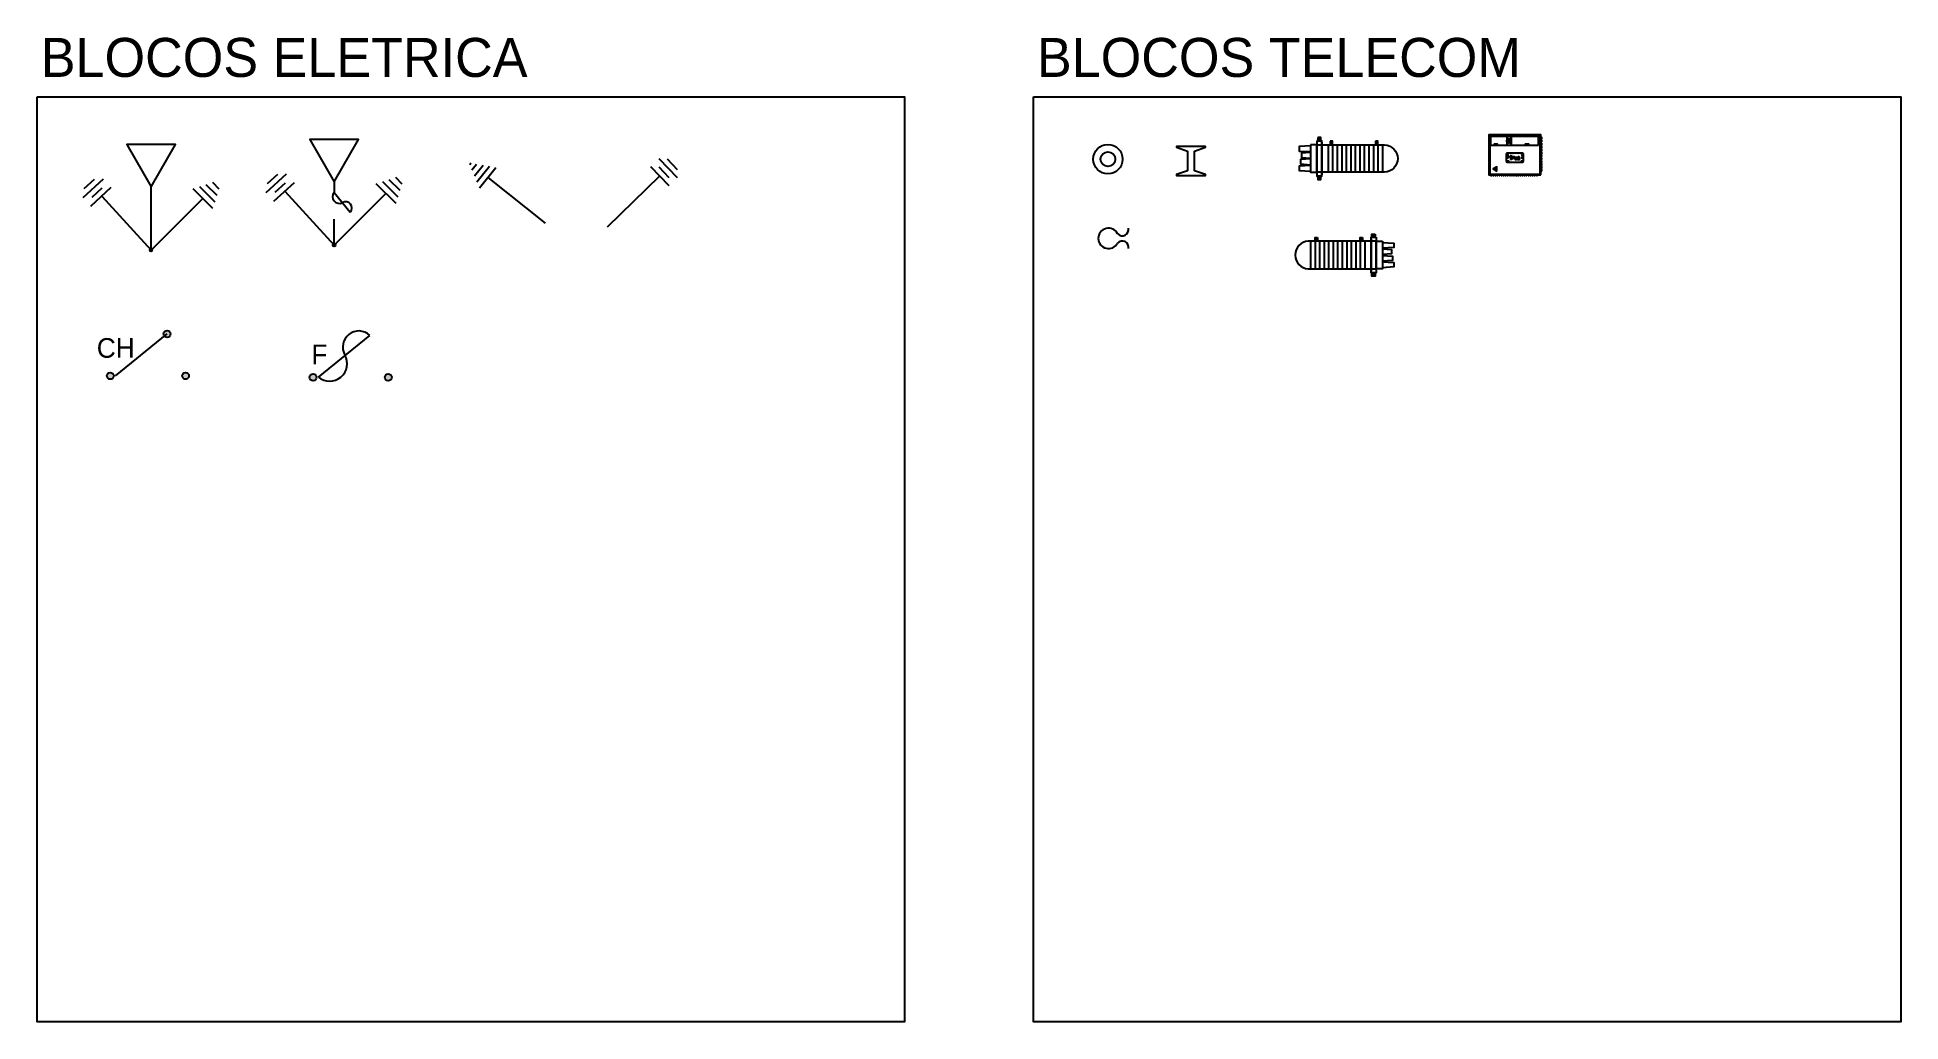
# Model space of a CAD drawing. Header units: millimetres. Extents: x 288 to 408, y 135 to 198.
import ezdxf

# ---------------------------------------------------------------- set-up
doc = ezdxf.new("R2010")
doc.units = ezdxf.units.MM
for name, color, linetype in [('AMARRAÇÃO', 1, 'Continuous'), ('ATERRAMENTO', 7, 'Continuous'), ('CHAVE CH', 7, 'Continuous'), ('CHAVE FU', 7, 'Continuous'), ('CONTORNO', 7, 'Continuous'), ('DETALHES', 8, 'Continuous'), ('ef_perfil_postes_pt', 7, 'Continuous'), ('NERVURAS', 8, 'Continuous'), ('PARA-RAIOS', 7, 'Continuous'), ('PLACA', 40, 'Continuous'), ('TRAFO', 7, 'Continuous'), ('TRAFO COM CHAVE FU', 7, 'Continuous')]:
    doc.layers.add(name, color=color, linetype=linetype)
doc.styles.add('OpenSans', font='OpenSans-Regular.ttf')

# ---------------------------------------------------------------- blocks, each defined once
blk = doc.blocks.new('CTO')
at = {"layer": 'CONTORNO'}
for p, q in [((1399.97, 373.1), (1399.97, 373.17)), ((1400.04, 373.1), (1399.97, 373.1)), ((1400.04, 373.1), (1400.04, 373.17)), ((1400.11, 373.1), (1400.11, 373.17)), ((1400.17, 373.1), (1400.11, 373.1)), ((1400.17, 373.1), (1400.17, 373.17)), ((1400.24, 373.1), (1400.24, 373.17)), ((1400.31, 373.1), (1400.24, 373.1)), ((1400.31, 373.1), (1400.31, 373.17)), ((1400.37, 373.1), (1400.37, 373.17)), ((1400.44, 373.1), (1400.37, 373.1)), ((1400.44, 373.1), (1400.44, 373.17)), ((1400.51, 373.1), (1400.51, 373.17)), ((1400.57, 373.1), (1400.51, 373.1)), ((1400.57, 373.1), (1400.57, 373.17)), ((1400.64, 373.1), (1400.64, 373.17)), ((1400.71, 373.1), (1400.64, 373.1)), ((1400.71, 373.1), (1400.71, 373.17)), ((1400.77, 373.1), (1400.77, 373.17)), ((1400.84, 373.1), (1400.77, 373.1)), ((1400.84, 373.1), (1400.84, 373.17)), ((1400.91, 373.1), (1400.91, 373.17)), ((1400.97, 373.1), (1400.91, 373.1)), ((1400.97, 373.1), (1400.97, 373.17)), ((1401.04, 373.1), (1401.04, 373.17)), ((1401.1, 373.1), (1401.04, 373.1)), ((1401.1, 373.1), (1401.1, 373.17)), ((1401.17, 373.1), (1401.17, 373.17)), ((1401.24, 373.1), (1401.17, 373.1)), ((1401.24, 373.1), (1401.24, 373.17)), ((1401.3, 373.1), (1401.3, 373.17)), ((1401.37, 373.1), (1401.3, 373.1)), ((1401.37, 373.1), (1401.37, 373.17)), ((1401.44, 373.1), (1401.44, 373.17)), ((1401.5, 373.1), (1401.44, 373.1)), ((1401.5, 373.1), (1401.5, 373.17)), ((1401.57, 373.1), (1401.57, 373.17)), ((1401.64, 373.1), (1401.57, 373.1)), ((1401.64, 373.1), (1401.64, 373.17)), ((1401.7, 373.1), (1401.7, 373.17)), ((1401.77, 373.1), (1401.7, 373.1)), ((1401.77, 373.1), (1401.77, 373.17)), ((1401.84, 373.1), (1401.84, 373.17)), ((1401.9, 373.1), (1401.84, 373.1)), ((1401.9, 373.1), (1401.9, 373.17)), ((1401.97, 373.1), (1401.97, 373.17)), ((1402.03, 373.1), (1401.97, 373.1)), ((1402.03, 373.1), (1402.03, 373.17)), ((1402.1, 373.1), (1402.1, 373.17)), ((1402.17, 373.1), (1402.1, 373.1)), ((1402.17, 373.1), (1402.17, 373.17)), ((1402.23, 373.1), (1402.23, 373.17)), ((1402.3, 373.1), (1402.23, 373.1)), ((1402.3, 373.1), (1402.3, 373.17)), ((1402.37, 373.1), (1402.37, 373.17)), ((1402.43, 373.1), (1402.37, 373.1)), ((1402.43, 373.1), (1402.43, 373.17)), ((1402.5, 373.1), (1402.5, 373.17)), ((1402.57, 373.1), (1402.5, 373.1)), ((1402.57, 373.1), (1402.57, 373.17)), ((1402.63, 373.1), (1402.63, 373.17)), ((1402.7, 373.1), (1402.63, 373.1)), ((1402.7, 373.1), (1402.7, 373.17)), ((1402.77, 373.1), (1402.77, 373.17)), ((1402.83, 373.1), (1402.77, 373.1)), ((1402.83, 373.1), (1402.83, 373.17)), ((1402.9, 373.1), (1402.9, 373.17)), ((1402.97, 373.1), (1402.9, 373.1)), ((1402.97, 373.1), (1402.97, 373.17))]:
    blk.add_line(p, q, dxfattribs=at)
for points in [[(1403.19, 373.17), (1403.19, 375.72), (1399.86, 375.72), (1399.86, 373.17)], [(1401.02, 375.07), (1401.02, 375.63), (1399.97, 375.63), (1399.97, 375.07)], [(1403.03, 375.07), (1403.03, 375.63), (1401.28, 375.63), (1401.28, 375.07)], [(1403.25, 375.46), (1403.25, 375.56), (1403.19, 375.56), (1403.19, 375.46)], [(1403.25, 375.27), (1403.25, 375.37), (1403.19, 375.37), (1403.19, 375.27)], [(1403.25, 375.08), (1403.25, 375.18), (1403.19, 375.18), (1403.19, 375.08)], [(1403.25, 374.9), (1403.25, 375), (1403.19, 375), (1403.19, 374.9)], [(1403.25, 374.71), (1403.25, 374.81), (1403.19, 374.81), (1403.19, 374.71)], [(1403.25, 374.52), (1403.25, 374.62), (1403.19, 374.62), (1403.19, 374.52)], [(1403.25, 374.33), (1403.25, 374.43), (1403.19, 374.43), (1403.19, 374.33)], [(1403.25, 374.14), (1403.25, 374.24), (1403.19, 374.24), (1403.19, 374.14)], [(1403.25, 373.95), (1403.25, 374.05), (1403.19, 374.05), (1403.19, 373.95)], [(1403.25, 373.77), (1403.25, 373.87), (1403.19, 373.87), (1403.19, 373.77)], [(1403.25, 373.58), (1403.25, 373.68), (1403.19, 373.68), (1403.19, 373.58)], [(1403.25, 373.39), (1403.25, 373.49), (1403.19, 373.49), (1403.19, 373.39)]]:
    blk.add_lwpolyline(points, close=True, dxfattribs=at)
blk.add_circle((1401.15, 375.34), 0.144, dxfattribs=at)
at = {"layer": 'DETALHES'}
for p, q in [((1400.23, 373.58), (1400.25, 373.56)), ((1400.25, 373.54), (1400.23, 373.54)), ((1400.23, 373.51), (1400.25, 373.53)), ((1400.27, 373.58), (1400.25, 373.6)), ((1400.25, 373.49), (1400.27, 373.51)), ((1400.29, 373.58), (1400.29, 373.6)), ((1400.29, 373.51), (1400.29, 373.49)), ((1400.3, 373.58), (1400.32, 373.6)), ((1400.32, 373.49), (1400.3, 373.51)), ((1400.32, 373.56), (1400.34, 373.58)), ((1400.32, 373.54), (1400.34, 373.54)), ((1400.32, 373.53), (1400.34, 373.51))]:
    blk.add_line(p, q, dxfattribs=at)
for points in [[(1403.14, 373.21), (1403.14, 375.67), (1399.91, 375.67), (1399.91, 373.21)], [(1401.28, 375.07), (1401.28, 375.63), (1401.02, 375.63), (1401.02, 375.07)], [(1400.42, 375.07), (1400.42, 375.13), (1400.2, 375.13), (1400.2, 375.07)], [(1402.41, 375.07), (1402.41, 375.13), (1402.19, 375.13), (1402.19, 375.07)], [(1400.36, 373.41), (1400.36, 373.68), (1400.13, 373.54)]]:
    blk.add_lwpolyline(points, close=True, dxfattribs=at)
for centre, radius in [((1401.15, 375.34), 0.0665), ((1400.29, 373.54), 0.0366)]:
    blk.add_circle(centre, radius, dxfattribs=at)
at = {"layer": 'PLACA'}
for p, q in [((1401.03, 374.26), (1401.07, 374.26)), ((1401.05, 374.24), (1401.05, 374.29)), ((1401.98, 374.26), (1402.02, 374.26)), ((1402, 374.24), (1402, 374.29))]:
    blk.add_line(p, q, dxfattribs=at)
blk.add_lwpolyline([(1401.03, 373.98), (1402.02, 373.98, 0.414), (1402.08, 374.03), (1402.08, 374.5, 0.414), (1402.02, 374.55), (1401.03, 374.55, 0.414), (1400.97, 374.5), (1400.97, 374.03, 0.414)], format="xyb", close=True, dxfattribs=at)
for points in [[(1401.03, 374.37), (1401.09, 374.37), (1401.09, 374.4), (1401.03, 374.4)], [(1401.04, 374.47), (1401.1, 374.47), (1401.1, 374.5), (1401.04, 374.5)], [(1401.06, 374.03), (1401.13, 374.03), (1401.13, 374.05), (1401.06, 374.05)], [(1401.21, 374.33), (1401.21, 374.33), (1401.21, 374.33), (1401.22, 374.32), (1401.22, 374.31), (1401.22, 374.31), (1401.22, 374.3), (1401.21, 374.3), (1401.21, 374.3), (1401.21, 374.3), (1401.21, 374.3), (1401.2, 374.3), (1401.2, 374.3), (1401.2, 374.3), (1401.2, 374.3), (1401.2, 374.3), (1401.2, 374.3), (1401.2, 374.31), (1401.19, 374.31), (1401.19, 374.31), (1401.19, 374.31), (1401.2, 374.32), (1401.19, 374.32), (1401.2, 374.32), (1401.2, 374.32), (1401.2, 374.33), (1401.2, 374.33), (1401.21, 374.33), (1401.21, 374.33)], [(1401.21, 374.33), (1401.2, 374.33), (1401.2, 374.32), (1401.2, 374.32), (1401.2, 374.32), (1401.21, 374.32), (1401.21, 374.32)], [(1401.2, 374.32), (1401.2, 374.32), (1401.2, 374.32), (1401.2, 374.32), (1401.2, 374.32), (1401.2, 374.32), (1401.2, 374.32), (1401.2, 374.32)], [(1401.2, 374.3), (1401.2, 374.31), (1401.2, 374.31), (1401.2, 374.31), (1401.2, 374.31), (1401.2, 374.31), (1401.2, 374.3)], [(1401.21, 374.31), (1401.21, 374.31), (1401.2, 374.31), (1401.2, 374.31), (1401.2, 374.31), (1401.2, 374.31), (1401.21, 374.31), (1401.21, 374.31)], [(1401.2, 374.31), (1401.2, 374.31), (1401.2, 374.31), (1401.2, 374.31)], [(1401.25, 374.15), (1401.28, 374.16), (1401.31, 374.16), (1401.34, 374.18), (1401.36, 374.19), (1401.37, 374.21), (1401.38, 374.23), (1401.38, 374.24), (1401.38, 374.26), (1401.37, 374.28), (1401.36, 374.3), (1401.35, 374.31), (1401.33, 374.33), (1401.3, 374.33), (1401.28, 374.34), (1401.25, 374.34), (1401.21, 374.33), (1401.22, 374.33), (1401.22, 374.33), (1401.22, 374.32), (1401.22, 374.31), (1401.22, 374.3), (1401.22, 374.3), (1401.24, 374.3), (1401.27, 374.3), (1401.28, 374.3), (1401.29, 374.3), (1401.3, 374.3), (1401.31, 374.3), (1401.32, 374.3), (1401.33, 374.29), (1401.33, 374.29), (1401.34, 374.28), (1401.34, 374.28), (1401.35, 374.27), (1401.35, 374.27), (1401.35, 374.26), (1401.35, 374.26), (1401.35, 374.25), (1401.35, 374.24), (1401.35, 374.24), (1401.35, 374.23), (1401.34, 374.23), (1401.34, 374.22), (1401.33, 374.21), (1401.32, 374.2), (1401.31, 374.2), (1401.3, 374.19), (1401.3, 374.19), (1401.28, 374.19), (1401.25, 374.18)], [(1401.25, 374.15), (1401.28, 374.16), (1401.31, 374.16), (1401.34, 374.18), (1401.36, 374.19), (1401.37, 374.21), (1401.38, 374.23), (1401.38, 374.24), (1401.38, 374.26), (1401.37, 374.28), (1401.36, 374.3), (1401.35, 374.31), (1401.33, 374.33), (1401.3, 374.33), (1401.28, 374.34), (1401.25, 374.34), (1401.21, 374.33), (1401.22, 374.33), (1401.22, 374.33), (1401.22, 374.31), (1401.25, 374.32), (1401.28, 374.32), (1401.3, 374.32), (1401.32, 374.31), (1401.34, 374.3), (1401.35, 374.29), (1401.36, 374.27), (1401.37, 374.26), (1401.37, 374.24), (1401.36, 374.22), (1401.36, 374.21), (1401.35, 374.19), (1401.33, 374.18), (1401.31, 374.17), (1401.28, 374.16), (1401.25, 374.15)], [(1401.21, 374.32), (1401.21, 374.32), (1401.21, 374.31), (1401.21, 374.31), (1401.21, 374.32)], [(1401.21, 374.31), (1401.21, 374.3), (1401.21, 374.3), (1401.21, 374.3), (1401.21, 374.31), (1401.21, 374.31)], [(1401.24, 374.35), (1401.25, 374.35), (1401.25, 374.35), (1401.25, 374.36), (1401.25, 374.37), (1401.25, 374.38), (1401.24, 374.38), (1401.24, 374.38), (1401.24, 374.37), (1401.24, 374.37), (1401.24, 374.37), (1401.24, 374.37), (1401.23, 374.37), (1401.23, 374.37), (1401.23, 374.36), (1401.23, 374.36), (1401.23, 374.36), (1401.23, 374.36), (1401.23, 374.36), (1401.24, 374.36), (1401.24, 374.35), (1401.24, 374.35), (1401.24, 374.35), (1401.24, 374.35)], [(1401.24, 374.37), (1401.24, 374.37), (1401.24, 374.37), (1401.24, 374.37), (1401.23, 374.37), (1401.23, 374.37), (1401.23, 374.37)], [(1401.24, 374.37), (1401.24, 374.36), (1401.23, 374.36), (1401.23, 374.37)], [(1401.24, 374.36), (1401.24, 374.36), (1401.24, 374.36), (1401.24, 374.36), (1401.23, 374.36), (1401.23, 374.36)], [(1401.24, 374.37), (1401.24, 374.37), (1401.24, 374.37), (1401.24, 374.37), (1401.24, 374.37)], [(1401.24, 374.36), (1401.24, 374.36), (1401.24, 374.36), (1401.24, 374.37), (1401.24, 374.37), (1401.25, 374.37), (1401.25, 374.36)], [(1401.24, 374.35), (1401.24, 374.35), (1401.24, 374.36), (1401.24, 374.36), (1401.24, 374.36), (1401.24, 374.36), (1401.24, 374.36)], [(1401.24, 374.36), (1401.24, 374.36), (1401.24, 374.36), (1401.24, 374.36)], [(1401.36, 374.31), (1401.36, 374.32), (1401.35, 374.33), (1401.35, 374.33), (1401.35, 374.34), (1401.34, 374.35), (1401.34, 374.35), (1401.33, 374.36), (1401.32, 374.36), (1401.32, 374.37), (1401.31, 374.37), (1401.3, 374.37), (1401.29, 374.38), (1401.28, 374.38), (1401.27, 374.38), (1401.26, 374.38), (1401.25, 374.38), (1401.25, 374.38), (1401.25, 374.37), (1401.25, 374.36), (1401.25, 374.36), (1401.25, 374.35), (1401.25, 374.35), (1401.26, 374.35), (1401.28, 374.35), (1401.29, 374.35), (1401.3, 374.35), (1401.31, 374.35), (1401.32, 374.34), (1401.33, 374.34), (1401.33, 374.33), (1401.34, 374.33), (1401.35, 374.32)], [(1401.35, 374.32), (1401.35, 374.33), (1401.34, 374.34), (1401.33, 374.35), (1401.31, 374.35), (1401.3, 374.36), (1401.28, 374.36), (1401.28, 374.36), (1401.27, 374.36), (1401.26, 374.36), (1401.25, 374.36), (1401.25, 374.36), (1401.25, 374.35), (1401.26, 374.35), (1401.28, 374.35), (1401.29, 374.35), (1401.3, 374.35), (1401.31, 374.35), (1401.32, 374.34), (1401.33, 374.34), (1401.33, 374.33), (1401.34, 374.33), (1401.35, 374.32)], [(1401.32, 374.21), (1401.33, 374.22), (1401.34, 374.23), (1401.34, 374.23), (1401.34, 374.24), (1401.34, 374.25), (1401.34, 374.25), (1401.34, 374.26), (1401.34, 374.26), (1401.34, 374.27), (1401.33, 374.27), (1401.33, 374.28), (1401.32, 374.28), (1401.32, 374.28), (1401.31, 374.29), (1401.31, 374.29), (1401.3, 374.29), (1401.29, 374.29), (1401.28, 374.29), (1401.27, 374.29), (1401.26, 374.29), (1401.25, 374.29), (1401.25, 374.26), (1401.28, 374.26), (1401.29, 374.26), (1401.3, 374.26), (1401.31, 374.26), (1401.31, 374.26), (1401.32, 374.26), (1401.32, 374.25), (1401.32, 374.25), (1401.33, 374.24), (1401.33, 374.23), (1401.33, 374.22)], [(1401.32, 374.21), (1401.33, 374.22), (1401.34, 374.23), (1401.34, 374.23), (1401.34, 374.24), (1401.34, 374.25), (1401.34, 374.25), (1401.34, 374.26), (1401.34, 374.26), (1401.34, 374.27), (1401.33, 374.27), (1401.33, 374.28), (1401.32, 374.28), (1401.32, 374.28), (1401.31, 374.29), (1401.31, 374.29), (1401.3, 374.29), (1401.29, 374.29), (1401.28, 374.29), (1401.27, 374.29), (1401.26, 374.29), (1401.25, 374.29), (1401.25, 374.28), (1401.26, 374.28), (1401.27, 374.28), (1401.28, 374.28), (1401.29, 374.28), (1401.3, 374.28), (1401.31, 374.27), (1401.31, 374.27), (1401.32, 374.27), (1401.32, 374.26), (1401.33, 374.26), (1401.33, 374.26), (1401.33, 374.25), (1401.33, 374.25), (1401.33, 374.24), (1401.33, 374.24), (1401.33, 374.23), (1401.33, 374.23)], [(1401.25, 374.27), (1401.25, 374.18), (1401.27, 374.18), (1401.27, 374.18), (1401.27, 374.27)], [(1401.42, 374.33), (1401.46, 374.33), (1401.47, 374.33), (1401.47, 374.32), (1401.48, 374.32), (1401.49, 374.31), (1401.49, 374.31), (1401.49, 374.3), (1401.49, 374.3), (1401.49, 374.29), (1401.49, 374.29), (1401.49, 374.28), (1401.49, 374.28), (1401.49, 374.27), (1401.48, 374.27), (1401.49, 374.26), (1401.49, 374.25), (1401.49, 374.25), (1401.49, 374.24), (1401.49, 374.23), (1401.49, 374.22), (1401.48, 374.21), (1401.47, 374.21), (1401.47, 374.21), (1401.46, 374.21), (1401.41, 374.21), (1401.41, 374.21), (1401.41, 374.21), (1401.41, 374.21), (1401.4, 374.21), (1401.4, 374.22), (1401.4, 374.22), (1401.4, 374.32), (1401.4, 374.32), (1401.4, 374.32), (1401.41, 374.32), (1401.41, 374.33)], [(1401.46, 374.28), (1401.46, 374.28), (1401.46, 374.28), (1401.47, 374.28), (1401.47, 374.29), (1401.47, 374.29), (1401.47, 374.29), (1401.47, 374.3), (1401.46, 374.3), (1401.46, 374.3), (1401.46, 374.3), (1401.43, 374.3), (1401.43, 374.28)], [(1401.46, 374.23), (1401.46, 374.23), (1401.46, 374.23), (1401.47, 374.24), (1401.47, 374.24), (1401.47, 374.24), (1401.47, 374.25), (1401.47, 374.25), (1401.47, 374.25), (1401.46, 374.26), (1401.46, 374.26), (1401.43, 374.26), (1401.43, 374.23)], [(1401.51, 374.21), (1401.51, 374.21), (1401.5, 374.21), (1401.5, 374.21), (1401.5, 374.22), (1401.5, 374.25), (1401.5, 374.26), (1401.5, 374.27), (1401.51, 374.27), (1401.51, 374.28), (1401.51, 374.29), (1401.52, 374.29), (1401.53, 374.29), (1401.54, 374.3), (1401.54, 374.3), (1401.55, 374.3), (1401.55, 374.29), (1401.56, 374.29), (1401.56, 374.28), (1401.56, 374.28), (1401.55, 374.28), (1401.55, 374.27), (1401.55, 374.27), (1401.54, 374.27), (1401.53, 374.27), (1401.53, 374.27), (1401.53, 374.26), (1401.52, 374.26), (1401.52, 374.25), (1401.52, 374.22), (1401.52, 374.21), (1401.52, 374.21), (1401.52, 374.21), (1401.51, 374.21)], [(1401.6, 374.3), (1401.61, 374.3), (1401.62, 374.29), (1401.62, 374.29), (1401.63, 374.29), (1401.63, 374.28), (1401.64, 374.28), (1401.64, 374.27), (1401.64, 374.27), (1401.64, 374.26), (1401.65, 374.25), (1401.65, 374.22), (1401.64, 374.21), (1401.64, 374.21), (1401.64, 374.21), (1401.64, 374.21), (1401.63, 374.21), (1401.63, 374.21), (1401.63, 374.21), (1401.62, 374.21), (1401.62, 374.21), (1401.61, 374.21), (1401.6, 374.21), (1401.59, 374.21), (1401.58, 374.21), (1401.57, 374.21), (1401.57, 374.22), (1401.56, 374.23), (1401.56, 374.24), (1401.55, 374.24), (1401.55, 374.25), (1401.55, 374.25), (1401.55, 374.26), (1401.56, 374.26), (1401.56, 374.27), (1401.56, 374.28), (1401.56, 374.28), (1401.57, 374.28), (1401.57, 374.29), (1401.58, 374.29), (1401.58, 374.29), (1401.59, 374.3), (1401.59, 374.3), (1401.6, 374.3)], [(1401.58, 374.18), (1401.55, 374.18), (1401.55, 374.18), (1401.55, 374.18), (1401.55, 374.15), (1401.55, 374.15), (1401.55, 374.15), (1401.58, 374.15), (1401.59, 374.15), (1401.59, 374.16), (1401.6, 374.16), (1401.6, 374.16), (1401.6, 374.17), (1401.6, 374.18), (1401.59, 374.18), (1401.59, 374.18), (1401.59, 374.18)], [(1401.56, 374.18), (1401.56, 374.16), (1401.58, 374.16), (1401.59, 374.16), (1401.59, 374.16), (1401.59, 374.16), (1401.59, 374.17), (1401.59, 374.17), (1401.59, 374.18), (1401.58, 374.18)], [(1401.6, 374.23), (1401.6, 374.23), (1401.61, 374.23), (1401.61, 374.23), (1401.61, 374.24), (1401.62, 374.24), (1401.62, 374.24), (1401.62, 374.25), (1401.62, 374.25), (1401.62, 374.26), (1401.62, 374.26), (1401.62, 374.26), (1401.61, 374.27), (1401.61, 374.27), (1401.61, 374.27), (1401.6, 374.27), (1401.6, 374.27), (1401.6, 374.27), (1401.59, 374.27), (1401.59, 374.27), (1401.58, 374.27), (1401.58, 374.26), (1401.58, 374.26), (1401.58, 374.26), (1401.58, 374.25), (1401.58, 374.25), (1401.58, 374.24), (1401.58, 374.24), (1401.58, 374.24), (1401.59, 374.23), (1401.59, 374.23), (1401.6, 374.23)], [(1401.61, 374.18), (1401.6, 374.18), (1401.6, 374.18), (1401.6, 374.18), (1401.6, 374.15), (1401.6, 374.15), (1401.6, 374.15), (1401.61, 374.15), (1401.61, 374.15), (1401.61, 374.15), (1401.61, 374.18), (1401.61, 374.18)], [(1401.65, 374.18), (1401.63, 374.18), (1401.62, 374.18), (1401.62, 374.18), (1401.62, 374.18), (1401.61, 374.17), (1401.61, 374.16), (1401.62, 374.16), (1401.62, 374.15), (1401.62, 374.15), (1401.63, 374.15), (1401.64, 374.15), (1401.65, 374.15), (1401.65, 374.16), (1401.66, 374.16), (1401.66, 374.16), (1401.66, 374.17), (1401.66, 374.17), (1401.64, 374.17), (1401.64, 374.17), (1401.64, 374.17), (1401.64, 374.17), (1401.64, 374.16), (1401.65, 374.16), (1401.65, 374.16), (1401.65, 374.16), (1401.64, 374.16), (1401.63, 374.16), (1401.62, 374.16), (1401.62, 374.16), (1401.62, 374.17), (1401.62, 374.17), (1401.62, 374.18), (1401.63, 374.18), (1401.63, 374.18), (1401.65, 374.18), (1401.65, 374.18), (1401.65, 374.18), (1401.65, 374.18)], [(1401.71, 374.3), (1401.71, 374.3), (1401.72, 374.3), (1401.72, 374.29), (1401.72, 374.29), (1401.72, 374.29), (1401.72, 374.28), (1401.72, 374.28), (1401.72, 374.28), (1401.72, 374.27), (1401.71, 374.27), (1401.68, 374.27), (1401.68, 374.27), (1401.67, 374.27), (1401.67, 374.27), (1401.67, 374.27), (1401.67, 374.26), (1401.68, 374.26), (1401.7, 374.26), (1401.71, 374.26), (1401.71, 374.26), (1401.72, 374.26), (1401.72, 374.25), (1401.72, 374.25), (1401.73, 374.24), (1401.73, 374.24), (1401.73, 374.23), (1401.73, 374.23), (1401.73, 374.22), (1401.72, 374.22), (1401.72, 374.21), (1401.72, 374.21), (1401.71, 374.21), (1401.7, 374.21), (1401.7, 374.21), (1401.66, 374.21), (1401.66, 374.21), (1401.66, 374.21), (1401.65, 374.21), (1401.65, 374.21), (1401.65, 374.21), (1401.65, 374.22), (1401.65, 374.22), (1401.65, 374.22), (1401.65, 374.23), (1401.66, 374.23), (1401.66, 374.23), (1401.66, 374.23), (1401.7, 374.23), (1401.7, 374.23), (1401.7, 374.23), (1401.7, 374.24), (1401.7, 374.24), (1401.7, 374.24), (1401.7, 374.24), (1401.68, 374.24), (1401.67, 374.24), (1401.66, 374.24), (1401.66, 374.25), (1401.66, 374.25), (1401.65, 374.26), (1401.65, 374.26), (1401.65, 374.26), (1401.65, 374.27), (1401.65, 374.27), (1401.65, 374.28), (1401.65, 374.28), (1401.66, 374.29), (1401.66, 374.29), (1401.67, 374.3), (1401.67, 374.3), (1401.68, 374.3)], [(1401.67, 374.18), (1401.66, 374.18), (1401.66, 374.18), (1401.66, 374.18), (1401.66, 374.15), (1401.66, 374.15), (1401.66, 374.15), (1401.67, 374.15), (1401.67, 374.15), (1401.67, 374.15), (1401.67, 374.18), (1401.67, 374.18)], [(1401.72, 374.18), (1401.68, 374.18), (1401.68, 374.18), (1401.68, 374.18), (1401.68, 374.18), (1401.69, 374.18), (1401.69, 374.15), (1401.69, 374.15), (1401.7, 374.15), (1401.7, 374.15), (1401.7, 374.15), (1401.7, 374.18), (1401.72, 374.18), (1401.72, 374.18), (1401.72, 374.18), (1401.72, 374.18)], [(1401.75, 374.18), (1401.73, 374.18), (1401.73, 374.18), (1401.73, 374.18), (1401.72, 374.18), (1401.72, 374.17), (1401.72, 374.15), (1401.72, 374.15), (1401.72, 374.15), (1401.73, 374.15), (1401.73, 374.15), (1401.73, 374.16), (1401.76, 374.16), (1401.76, 374.15), (1401.76, 374.15), (1401.76, 374.15), (1401.76, 374.15), (1401.77, 374.15), (1401.77, 374.17), (1401.76, 374.18), (1401.76, 374.18), (1401.76, 374.18), (1401.76, 374.18)], [(1401.74, 374.33), (1401.75, 374.33), (1401.75, 374.32), (1401.76, 374.32), (1401.76, 374.31), (1401.76, 374.31), (1401.75, 374.31), (1401.75, 374.3), (1401.74, 374.3), (1401.74, 374.3), (1401.74, 374.31), (1401.73, 374.31), (1401.73, 374.31), (1401.73, 374.32), (1401.74, 374.32), (1401.74, 374.33)], [(1401.74, 374.3), (1401.75, 374.3), (1401.75, 374.29), (1401.76, 374.29), (1401.76, 374.28), (1401.76, 374.22), (1401.76, 374.21), (1401.75, 374.21), (1401.75, 374.21), (1401.74, 374.21), (1401.74, 374.21), (1401.74, 374.21), (1401.73, 374.21), (1401.73, 374.22), (1401.73, 374.29), (1401.73, 374.29), (1401.74, 374.29), (1401.74, 374.3)], [(1401.76, 374.17), (1401.76, 374.17), (1401.76, 374.18), (1401.75, 374.18), (1401.75, 374.18), (1401.74, 374.18), (1401.73, 374.18), (1401.73, 374.17), (1401.73, 374.17)], [(1401.78, 374.33), (1401.78, 374.33), (1401.78, 374.32), (1401.79, 374.32), (1401.79, 374.32), (1401.79, 374.24), (1401.79, 374.24), (1401.79, 374.23), (1401.79, 374.23), (1401.8, 374.23), (1401.8, 374.23), (1401.81, 374.23), (1401.81, 374.22), (1401.81, 374.22), (1401.81, 374.22), (1401.81, 374.21), (1401.8, 374.21), (1401.8, 374.21), (1401.79, 374.21), (1401.79, 374.21), (1401.78, 374.21), (1401.78, 374.21), (1401.77, 374.22), (1401.77, 374.22), (1401.77, 374.23), (1401.76, 374.23), (1401.76, 374.24), (1401.76, 374.31), (1401.76, 374.32), (1401.77, 374.32), (1401.77, 374.33)], [(1401.81, 374.15), (1401.81, 374.16), (1401.81, 374.16), (1401.78, 374.16), (1401.78, 374.16), (1401.78, 374.16), (1401.78, 374.16), (1401.78, 374.16), (1401.78, 374.18), (1401.78, 374.18), (1401.77, 374.18), (1401.77, 374.18), (1401.77, 374.18), (1401.77, 374.16), (1401.77, 374.16), (1401.78, 374.15), (1401.78, 374.15), (1401.78, 374.15), (1401.81, 374.15), (1401.81, 374.15)], [(1401.92, 374.03), (1401.99, 374.03), (1401.99, 374.05), (1401.92, 374.05)], [(1401.95, 374.47), (1402.01, 374.47), (1402.01, 374.5), (1401.95, 374.5)], [(1401.96, 374.37), (1402.02, 374.37), (1402.02, 374.4), (1401.96, 374.4)]]:
    blk.add_lwpolyline(points, close=True, dxfattribs=at)
for centre in [(1401.05, 374.26), (1402, 374.26)]:
    blk.add_circle(centre, 0.0332, dxfattribs=at)
at = {"layer": 'PLACA', "insert": (1401.24, 374.48), "char_height": 0.0332, "attachment_point": 1, "style": 'OpenSans'}
blk.add_mtext_dynamic_manual_height_columns('{\\fArial Rounded MT Bold|b0|i0|c0|p34;CUIDADO! CABO ÓPTICO}', width=0.8283, gutter_width=0.138, heights=[0], dxfattribs=at)
blk = doc.blocks.new('CEO_1')
at = {"layer": 'CONTORNO'}
blk.add_line((1389.14, 375.25), (1389.14, 373.17), dxfattribs=at)
for points in [[(1388.83, 375.35), (1388.83, 373.07), (1389.14, 373.07), (1389.14, 375.35)], [(1388.88, 375.56), (1388.88, 375.35), (1389.09, 375.35), (1389.09, 375.56)], [(1389.69, 375.33), (1389.69, 375.09), (1389.84, 375.09), (1389.84, 375.33)], [(1392.58, 375.33), (1392.58, 375.09), (1392.74, 375.09), (1392.74, 375.33)], [(1388.41, 375.09), (1388.41, 373.33), (1388.83, 373.33), (1388.83, 375.09)], [(1388.88, 373.07), (1388.88, 372.86), (1389.09, 372.86), (1389.09, 373.07)]]:
    blk.add_lwpolyline(points, close=True, dxfattribs=at)
for points in [[(1388.41, 375.02), (1387.69, 374.98), (1387.69, 374.69), (1388.41, 374.65)], [(1388.41, 374.19), (1387.77, 374.15), (1387.77, 373.86), (1388.41, 373.81)], [(1388.41, 374.6), (1387.84, 374.56), (1387.84, 374.27), (1388.41, 374.23)], [(1388.41, 373.77), (1387.69, 373.73), (1387.69, 373.44), (1388.41, 373.4)]]:
    blk.add_lwpolyline(points, dxfattribs=at)
blk.add_lwpolyline([(1388.83, 375.09), (1393.17, 375.09, -0.953544), (1393.17, 373.33), (1388.83, 373.33)], format="xyb", dxfattribs=at)
for centre, radius in [((1388.99, 375.46), 0.0415), ((1389.77, 375.21), 0.0385), ((1392.66, 375.21), 0.0385), ((1388.99, 372.96), 0.0415)]:
    blk.add_circle(centre, radius, dxfattribs=at)
at = {"layer": 'NERVURAS'}
for p, q in [((1389.55, 375.09), (1389.55, 373.33)), ((1389.84, 375.09), (1389.84, 373.33)), ((1390.13, 375.09), (1390.13, 373.33)), ((1390.42, 375.09), (1390.42, 373.33)), ((1390.71, 375.09), (1390.71, 373.33)), ((1391, 375.09), (1391, 373.33)), ((1391.29, 375.09), (1391.29, 373.33)), ((1391.58, 375.09), (1391.58, 373.33)), ((1391.87, 375.09), (1391.87, 373.33)), ((1392.16, 375.09), (1392.16, 373.33)), ((1392.45, 375.09), (1392.45, 373.33)), ((1392.74, 375.09), (1392.74, 373.33)), ((1393.03, 375.09), (1393.03, 373.33))]:
    blk.add_line(p, q, dxfattribs=at)
blk = doc.blocks.new('CEO_2')
at = {"layer": 'CONTORNO'}
blk.add_line((1392.31, 369.06), (1392.31, 366.99), dxfattribs=at)
for points in [[(1392.57, 369.37), (1392.57, 369.17), (1392.36, 369.17), (1392.36, 369.37)], [(1388.87, 369.15), (1388.87, 368.91), (1388.71, 368.91), (1388.71, 369.15)], [(1391.76, 369.15), (1391.76, 368.91), (1391.61, 368.91), (1391.61, 369.15)], [(1392.62, 369.17), (1392.62, 366.88), (1392.31, 366.88), (1392.31, 369.17)], [(1393.04, 368.91), (1393.04, 367.14), (1392.62, 367.14), (1392.62, 368.91)], [(1392.57, 366.88), (1392.57, 366.67), (1392.36, 366.67), (1392.36, 366.88)]]:
    blk.add_lwpolyline(points, close=True, dxfattribs=at)
blk.add_lwpolyline([(1392.62, 368.91), (1388.28, 368.91, 0.953544), (1388.28, 367.14), (1392.62, 367.14)], format="xyb", dxfattribs=at)
for points in [[(1393.04, 368.83), (1393.76, 368.79), (1393.76, 368.5), (1393.04, 368.46)], [(1393.04, 368.42), (1393.61, 368.38), (1393.61, 368.09), (1393.04, 368.05)], [(1393.04, 368), (1393.68, 367.96), (1393.68, 367.67), (1393.04, 367.63)], [(1393.04, 367.59), (1393.76, 367.55), (1393.76, 367.26), (1393.04, 367.21)]]:
    blk.add_lwpolyline(points, dxfattribs=at)
for centre, radius in [((1392.46, 369.27), 0.0415), ((1388.79, 369.03), 0.0385), ((1391.68, 369.03), 0.0385), ((1392.46, 366.78), 0.0415)]:
    blk.add_circle(centre, radius, dxfattribs=at)
at = {"layer": 'NERVURAS'}
for p, q in [((1388.42, 368.91), (1388.42, 367.14)), ((1388.71, 368.91), (1388.71, 367.14)), ((1389, 368.91), (1389, 367.14)), ((1389.29, 368.91), (1389.29, 367.14)), ((1389.58, 368.91), (1389.58, 367.14)), ((1389.87, 368.91), (1389.87, 367.14)), ((1390.16, 368.91), (1390.16, 367.14)), ((1390.45, 368.91), (1390.45, 367.14)), ((1390.74, 368.91), (1390.74, 367.14)), ((1391.03, 368.91), (1391.03, 367.14)), ((1391.32, 368.91), (1391.32, 367.14)), ((1391.61, 368.91), (1391.61, 367.14)), ((1391.9, 368.91), (1391.9, 367.14))]:
    blk.add_line(p, q, dxfattribs=at)
blk = doc.blocks.new('CHAVE CH')
at = {"layer": 'CHAVE CH'}
h = blk.add_hatch(color=256, dxfattribs=at)
h.dxf.hatch_style = 1
edge = h.paths.add_edge_path()
edge.add_arc((0, 0), 0.14, 0, 360)
edge = h.paths.add_edge_path()
edge.add_arc((3.059, 0), 0.14, 0, 360)
edge = h.paths.add_edge_path()
edge.add_arc((2.308, 1.702), 0.14, 0, 360)
blk.add_line((0.216, 0.005), (2.308, 1.702), dxfattribs=at)
for centre in [(2.308, 1.702), (0, 0), (3.059, 0)]:
    blk.add_circle(centre, 0.14, dxfattribs=at)
at = {"layer": 'CHAVE CH', "insert": (-0.551, 1.534), "char_height": 0.8, "attachment_point": 1}
blk.add_mtext_dynamic_manual_height_columns('CH', width=1.22089, gutter_width=12.5, heights=[0], dxfattribs=at)
blk = doc.blocks.new('ATERRAMENTO')
at = {"layer": 'ATERRAMENTO'}
for p, q in [((-7.75, 5.64), (-7.25, 6.26)), ((-7.48, 5), (-6.56, 6.14)), ((-7.22, 4.37), (-5.89, 6.02)), ((-6.95, 3.73), (-5.2, 5.89)), ((-6.07, 4.82), (0, 0))]:
    blk.add_line(p, q, dxfattribs=at)
blk.add_arc((-6.67, 5.29), 1.59, 137.5887, 145.6248, dxfattribs=at)
blk = doc.blocks.new('CHAVE FU')
at = {"layer": 'CHAVE FU'}
h = blk.add_hatch(color=256, dxfattribs=at)
h.dxf.hatch_style = 1
edge = h.paths.add_edge_path()
edge.add_arc((0, 0), 0.14, 0, 360)
edge = h.paths.add_edge_path()
edge.add_arc((3.059, 0), 0.14, 0, 360)
blk.add_line((0.216, 0.005), (2.308, 1.702), dxfattribs=at)
for centre in [(0, 0), (3.059, 0)]:
    blk.add_circle(centre, 0.14, dxfattribs=at)
for centre, radius, start, end in [((1.858, 1.233), 0.65, 46.16825, 210.42049), ((0.672, 0.557), 0.715, 230.44754, 28.98679)]:
    blk.add_arc(centre, radius, start, end, dxfattribs=at)
at = {"layer": 'CHAVE FU', "insert": (-0.067, 1.327), "char_height": 0.8, "attachment_point": 1}
blk.add_mtext_dynamic_manual_height_columns('F', width=1.22089, gutter_width=12.5, heights=[0], dxfattribs=at)
blk = doc.blocks.new('PARA-RAIO')
at = {"layer": 'PARA-RAIOS'}
for p, q in [((4.59, 6.42), (6.51, 4.4)), ((5.46, 6.39), (6.53, 5.27)), ((5.48, 7.27), (7.4, 5.25)), ((6.35, 7.24), (7.42, 6.12)), ((5.55, 5.41), (0, 0))]:
    blk.add_line(p, q, dxfattribs=at)
blk = doc.blocks.new('TRAFO')
at = {"layer": 'TRAFO'}
for p, q in [((-7.2, 5.56), (-5.03, 7.54)), ((-7.07, 6.52), (-5.98, 7.51)), ((-6.38, 4.67), (-4.21, 6.65)), ((-6.25, 5.62), (-5.16, 6.61)), ((0, 0), (0, 6.71)), ((4.43, 6.53), (6.53, 4.43)), ((5.12, 6.75), (6.75, 5.12)), ((5.81, 6.96), (6.96, 5.81)), ((6.5, 7.18), (7.18, 6.5)), ((-5.22, 5.72), (0, 0)), ((5.48, 5.48), (0, 0))]:
    blk.add_line(p, q, dxfattribs=at)
at = {"layer": 'TRAFO', "ltscale": 0.01}
blk.add_lwpolyline([(0, 6.71), (2.58, 11.19), (-2.58, 11.19), (0, 6.71)], dxfattribs=at)
at = {"layer": 'TRAFO'}
blk.add_circle((0, 0), 0.14, dxfattribs=at)
blk = doc.blocks.new('TRAFO COM CHAVE FU')
at = {"layer": 'TRAFO COM CHAVE FU'}
for p, q in [((-7.2, 5.56), (-5.03, 7.54)), ((-7.07, 6.52), (-5.98, 7.51)), ((-6.38, 4.67), (-4.21, 6.65)), ((-6.25, 5.62), (-5.16, 6.61)), ((0, 6.71), (0, 5.59)), ((4.43, 6.53), (6.53, 4.43)), ((5.12, 6.75), (6.75, 5.12)), ((5.81, 6.96), (6.96, 5.81)), ((6.5, 7.18), (7.18, 6.5)), ((-5.22, 5.72), (0, 0)), ((0, 5.59), (1.7, 3.5)), ((5.48, 5.48), (0, 0)), ((0, 0), (0, 2.75))]:
    blk.add_line(p, q, dxfattribs=at)
at = {"layer": 'TRAFO COM CHAVE FU', "ltscale": 0.01}
blk.add_lwpolyline([(0, 6.71), (2.58, 11.19), (-2.58, 11.19), (0, 6.71)], dxfattribs=at)
at = {"layer": 'TRAFO COM CHAVE FU'}
blk.add_circle((0, 0), 0.14, dxfattribs=at)
for centre, radius, start, end in [((0.55, 5.13), 0.715, 140.4996, 299.0388), ((1.23, 3.95), 0.65, 316.2203, 120.4725)]:
    blk.add_arc(centre, radius, start, end, dxfattribs=at)
blk = doc.blocks.new('AMARRAÇÃO')
at = {"layer": 'AMARRAÇÃO'}
for centre, radius, start, end in [((0, 0), 1.08, 27.6294, 332.3706), ((1.46, 0.94), 0.665, 221.2353, 12.1468), ((1.46, -0.94), 0.665, 347.8532, 138.7647)]:
    blk.add_arc(centre, radius, start, end, dxfattribs=at)
blk = doc.blocks.new('POSTE DT-DUPLO T')
at = {"layer": 'ef_perfil_postes_pt'}
blk.add_lwpolyline([(-0.22, -0.62), (-0.94, -0.87), (-0.94, -0.93), (0.93, -0.93), (0.93, -0.87), (0.22, -0.62), (0.22, 0.63), (0.93, 0.88), (0.93, 0.94), (-0.94, 0.94), (-0.94, 0.88), (-0.22, 0.63)], close=True, dxfattribs=at)
blk = doc.blocks.new('POSTE CC-CIRCULAR')
for radius in [0.943, 0.472]:
    blk.add_circle((-0.01, 0.01), radius)

msp = doc.modelspace()

# ---------------------------------------------------------------- linework, layer by layer
for points in [[(288.28, 194.12), (343.88, 194.12), (343.88, 134.84), (288.28, 134.84)], [(352.15, 194.12), (407.75, 194.12), (407.75, 134.84), (352.15, 134.84)]]:
    msp.add_lwpolyline(points, close=True)

# ---------------------------------------------------------------- block references
for name, p, xscale, yscale, zscale in [('TRAFO COM CHAVE FU', (307.31, 184.62), 0.6050514823398957, 0.6050514823398957, 0.6050514823398957), ('TRAFO', (295.57, 184.3), 0.6050514823398957, 0.6050514823398957, 0.6050514823398957), ('PARA-RAIO', (324.82, 185.77), 0.6050514823398957, 0.6050514823398957, 0.6050514823398957), ('ATERRAMENTO', (320.83, 186.03), 0.6050514823398957, 0.6050514823398957, 0.6050514823398957), ('AMARRAÇÃO', (356.96, 185.05), 0.6050514823398957, 0.6050514823398957, 0.6050514823398957), ('CHAVE CH', (292.96, 176.24), 1.576289520896067, 1.576289520896067, 1.576289520896067), ('CHAVE FU', (305.96, 176.15), 1.576289520896067, 1.576289520896067, 1.576289520896067)]:
    msp.add_blockref(name, p, dxfattribs=dict(xscale=xscale, yscale=yscale, zscale=zscale))
for name, p in [('CEO_1', (-1018.51, -184.04)), ('CTO', (-1018.51, -184.04)), ('POSTE CC-CIRCULAR', (356.93, 190.12)), ('POSTE DT-DUPLO T', (362.25, 190.01)), ('CEO_2', (-1018.51, -184.04))]:
    msp.add_blockref(name, p)

# ---------------------------------------------------------------- texts
at = {"char_height": 2.5, "attachment_point": 1}
for s, insert in [('BLOCOS ELETRICA', (288.5, 197.9)), ('BLOCOS TELECOM', (352.37, 197.9))]:
    msp.add_mtext_dynamic_manual_height_columns(s, width=50.561, gutter_width=12.5, heights=[0], dxfattribs=dict(at, insert=insert))

doc.saveas('drawing.dxf')
